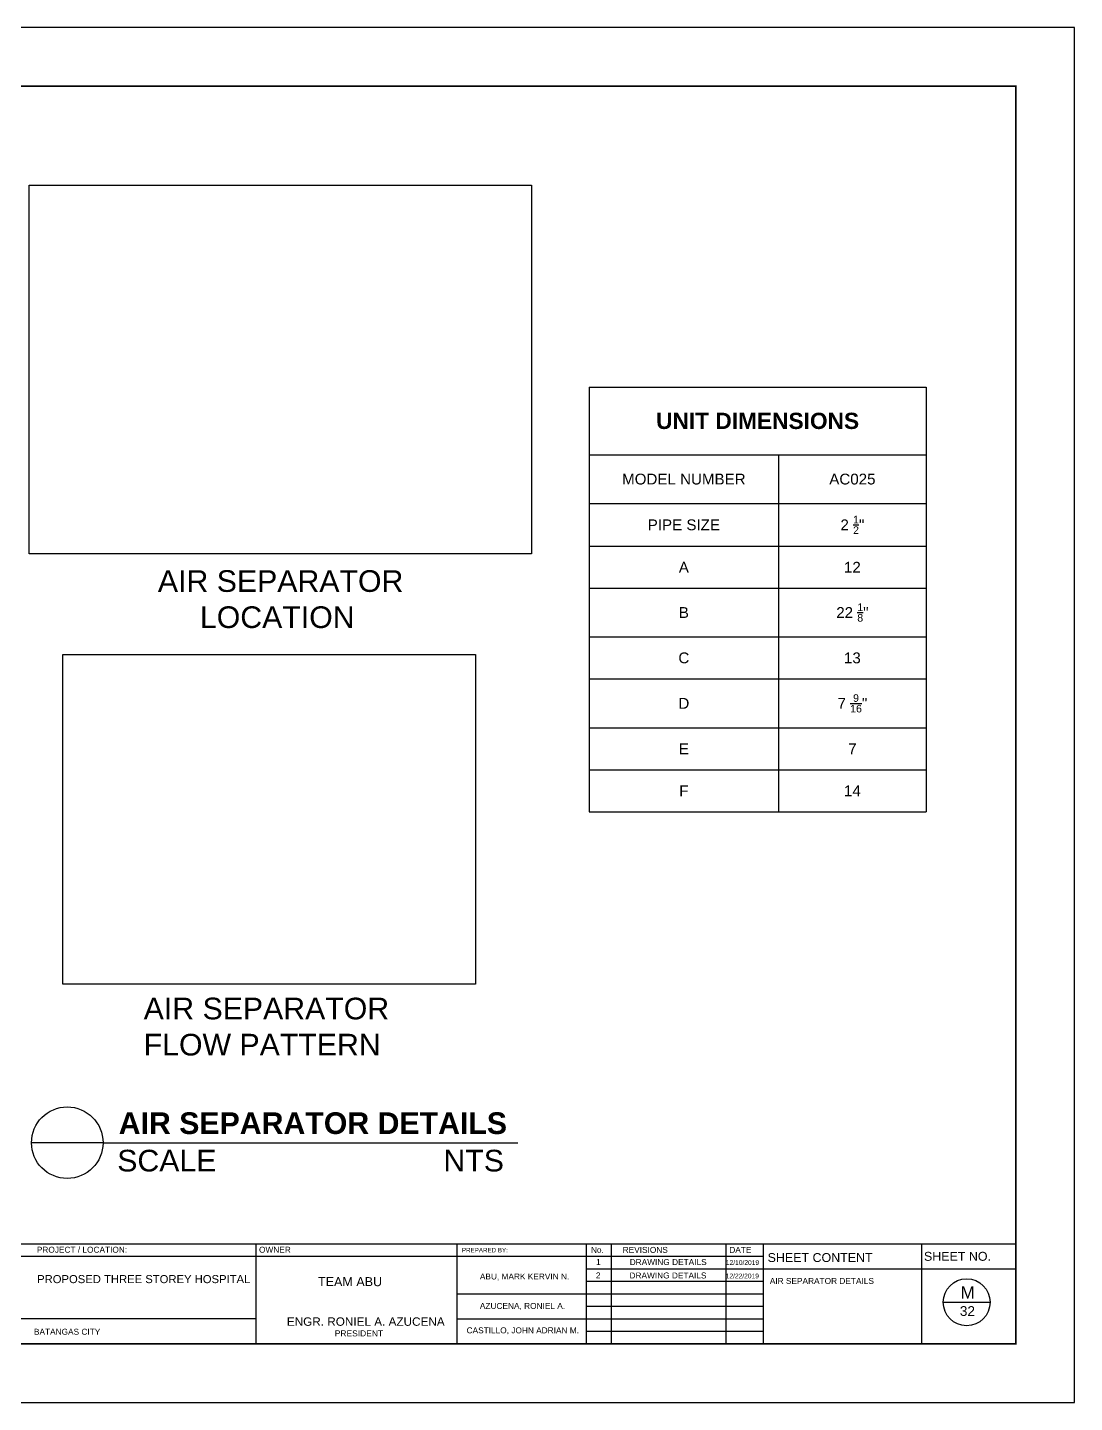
# Model space of a CAD drawing. Header units: inches. Extents: x 57.7 to 75.6, y 31.8 to 44.5.
# Drawn here: x 65.91 to 75.58, y 31.82 to 44.51 of the extents above; entities that cross this region are included whole.
import ezdxf

# ---------------------------------------------------------------- set-up
doc = ezdxf.new("R2010")
doc.units = ezdxf.units.IN
doc.header["$MEASUREMENT"] = 0
doc.layers.add('.1', color=1, linetype='Continuous')
doc.layers.add('template', color=7, linetype='Continuous')
doc.styles.add('arial', font='arial.ttf')
picture_1 = doc.add_image_def('image1.png', size_in_pixel=(522, 383))
picture_2 = doc.add_image_def('image2.png', size_in_pixel=(738, 589))

# ---------------------------------------------------------------- blocks, each defined once
blk = doc.blocks.new('*T8')
at = {"color": 0, "linetype": 'ByBlock', "lineweight": -2, "transparency": 16777216}
for p, q in [((0, 0), (3.112, 0)), ((0, 0), (0, -3.917)), ((3.112, 0), (3.112, -3.917)), ((0, -0.622), (3.112, -0.622)), ((1.749, -0.622), (1.749, -3.917)), ((0, -1.073), (3.112, -1.073)), ((0, -1.467), (3.112, -1.467)), ((0, -1.854), (3.112, -1.854)), ((0, -2.304), (3.112, -2.304)), ((0, -2.691), (3.112, -2.691)), ((0, -3.144), (3.112, -3.144)), ((0, -3.53), (3.112, -3.53)), ((0, -3.917), (3.112, -3.917))]:
    blk.add_line(p, q, dxfattribs=at)
at = {"color": 0, "transparency": 16777216, "attachment_point": 5, "style": 'arial'}
for s, insert, char_height, width in [('{\\fArial|b1|i0|c0|p34;UNIT DIMENSIONS}', (1.556, -0.311), 0.15, 2.992), ('MODEL NUMBER', (0.875, -0.848), 0.1, 1.62921), ('AC025', (2.431, -0.848), 0.1, 1.24279), ('PIPE SIZE', (0.875, -1.27), 0.1, 1.62921), ('\\A1;2 {\\H0.7x;\\S1/2;\\H1.42857x;"}', (2.431, -1.27), 0.1, 1.24279), ('A', (0.875, -1.661), 0.1, 1.62921), ('12', (2.431, -1.661), 0.1, 1.24279), ('B', (0.875, -2.079), 0.1, 1.62921), ('\\A1;22 {\\H0.7x;\\S1/8;\\H1.42857x;"}', (2.431, -2.079), 0.1, 1.24279), ('C', (0.875, -2.498), 0.1, 1.62921), ('13', (2.431, -2.498), 0.1, 1.24279), ('D', (0.875, -2.917), 0.1, 1.62921), ('\\A1;7 {\\H0.7x;\\S9/16;\\H1.42857x;"}', (2.431, -2.917), 0.1, 1.24279), ('E', (0.875, -3.337), 0.1, 1.62921), ('7', (2.431, -3.337), 0.1, 1.24279), ('F', (0.875, -3.724), 0.1, 1.62921), ('14', (2.431, -3.724), 0.1, 1.24279)]:
    blk.add_mtext(s, dxfattribs=dict(at, insert=insert, char_height=char_height, width=width))

msp = doc.modelspace()

# ---------------------------------------------------------------- linework, layer by layer
at = {"layer": '.1', "color": 0}
msp.add_line((75.58125, 44.51447), (57.68552, 44.51447), dxfattribs=at)
for q in [(65.95143, 34.22257), (70.44208, 34.22257)]:
    msp.add_line((66.61197, 34.22257), q)
msp.add_circle((66.2817, 34.22257), 0.33027)
at = {"layer": 'template'}
for p, q in [((75.58125, 31.82477), (75.58125, 44.51447)), ((58.77011, 33.29007), (75.03896, 33.29007)), ((68.02165, 33.29007), (68.02165, 32.36706)), ((69.87881, 33.29007), (69.87881, 32.36706)), ((71.07382, 33.29007), (71.07382, 32.36706)), ((71.30457, 33.29007), (71.30457, 32.36706)), ((72.36177, 33.29007), (72.36177, 32.36706)), ((72.7079, 33.29007), (72.7079, 32.36706)), ((74.16706, 33.29007), (74.16706, 32.36706)), ((61.62661, 33.1747), (71.82422, 33.1747)), ((71.50718, 33.1747), (72.7079, 33.1747)), ((71.07382, 33.05932), (73.01353, 33.05932)), ((72.40757, 33.05932), (75.03896, 33.05932)), ((71.07382, 32.94395), (72.7079, 32.94395)), ((69.87881, 32.82857), (71.82422, 32.82857)), ((71.50718, 32.82857), (72.7079, 32.82857)), ((74.36912, 32.74996), (74.80178, 32.74996)), ((71.07382, 32.71319), (72.7079, 32.71319)), ((61.62661, 32.59902), (68.02165, 32.59902)), ((69.87881, 32.59782), (71.82422, 32.59782)), ((71.50718, 32.59782), (72.7079, 32.59782)), ((71.07382, 32.48244), (72.7079, 32.48244)), ((57.68552, 31.82477), (75.58125, 31.82477))]:
    msp.add_line(p, q, dxfattribs=at)
at = {"layer": 'template', "linetype": 'Continuous', "const_width": 0.01538}
msp.add_lwpolyline([(58.77011, 32.36706), (75.03896, 32.36706), (75.03896, 43.97217), (58.77011, 43.97217)], close=True, dxfattribs=at)
at = {"layer": 'template'}
msp.add_circle((74.58545, 32.74996), 0.21633, dxfattribs=at)

# ---------------------------------------------------------------- block references
msp.add_blockref('*T8', (71.09952, 41.19418))

# ---------------------------------------------------------------- texts
at = {"char_height": 0.2, "attachment_point": 1, "style": 'arial'}
for s, width, insert in [('AIR SEPARATOR\\P     LOCATION', 4.8338595, (67.11829, 39.50582)), ('AIR SEPARATOR FLOW PATTERN', 2.4476488, (66.98719, 35.56073)), ('{\\fArial|b1|i0|c0|p34;AIR SEPARATOR DETAILS}', 5.5498971, (66.75655, 34.50276)), ('\\pxt21;SCALE                           NTS', 5.0445619, (66.74291, 34.15692))]:
    msp.add_mtext_dynamic_manual_height_columns(s, width=width, gutter_width=1, heights=[0], dxfattribs=dict(at, insert=insert))
at = {"layer": 'template', "style": 'arial'}
for s, height, p in [('PROJECT / LOCATION:', 0.0548037, (66.00065, 33.20732)), ('PROJECT / LOCATION:', 0.0548037, (66.00065, 33.20732)), ('PROJECT / LOCATION:', 0.0548037, (66.00065, 33.20732)), ('OWNER', 0.054804, (68.05214, 33.20732)), ('PREPARED BY: ', 0.0411027, (69.92535, 33.21049)), ('No.', 0.054804, (71.11668, 33.20591)), ('REVISIONS', 0.054804, (71.40967, 33.20591)), ('DATE', 0.054804, (72.39414, 33.20591)), ('1', 0.0548, (71.16396, 33.09421)), ('DRAWING DETAILS', 0.0548037, (71.47457, 33.09338)), ('12/10/2019', 0.043843, (72.36274, 33.09424)), ('SHEET CONTENT', 0.0822055, (72.74792, 33.12132)), ('SHEET NO.', 0.082205, (74.19123, 33.13273)), ('PROPOSED THREE STOREY HOSPITAL', 0.0743713, (66.00334, 32.92642)), ('ABU, MARK KERVIN N.', 0.0548037, (70.0912, 32.96027)), ('2', 0.0548, (71.16219, 32.97044)), ('DRAWING DETAILS', 0.0548037, (71.47281, 32.96962)), ('12/22/2019', 0.043843, (72.36098, 32.97048)), ('TEAM ABU', 0.082887, (68.59663, 32.89864)), ('AIR SEPARATOR DETAILS', 0.0548037, (72.76803, 32.91928)), ('M', 0.1125, (74.52956, 32.78364)), ('AZUCENA, RONIEL A.', 0.0548037, (70.0912, 32.68887)), ('32', 0.090004, (74.52259, 32.6238)), ('BATANGAS CITY', 0.0548037, (65.97407, 32.45033)), ('ENGR. RONIEL A. AZUCENA', 0.0775818, (68.30898, 32.53276)), ('PRESIDENT', 0.055859, (68.75119, 32.43464)), ('CASTILLO, JOHN ADRIAN M.', 0.0548037, (69.96861, 32.46312))]:
    msp.add_text(s, height=height, dxfattribs=at).set_placement(p)

# ---------------------------------------------------------------- pictures from other files: only their frames are drawn
image = msp.add_image(picture_1, insert=(65.93, 39.65752), size_in_units=(4.63826, 3.40317))
image.dxf.flags = 7
image = msp.add_image(picture_2, insert=(66.23992, 35.68704), size_in_units=(3.81161, 3.04206))
image.dxf.flags = 7

doc.saveas('drawing.dxf')
